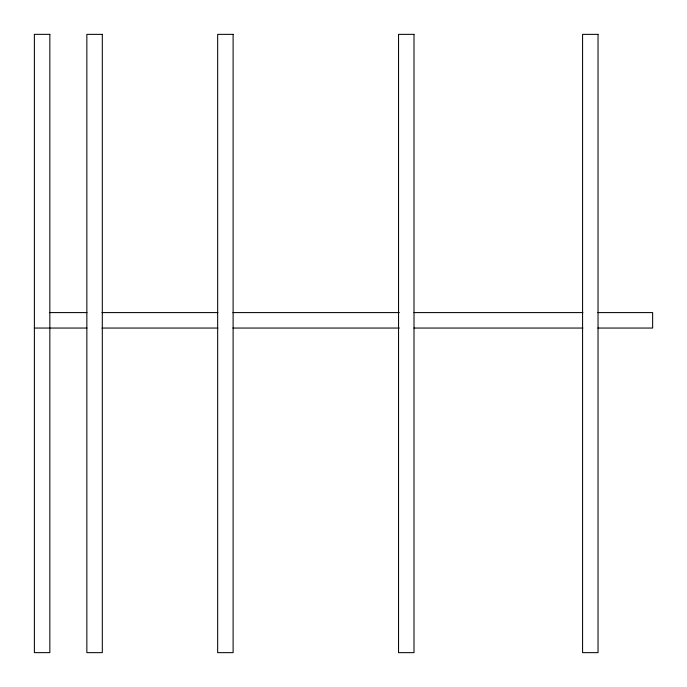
<?xml version="1.0" encoding="UTF-8"?>
<svg xmlns="http://www.w3.org/2000/svg" width="687" height="687" viewBox="0 0 687 687"><rect width="100%" height="100%" fill="white"/><g stroke="black" fill="none" stroke-linecap="round" stroke-linejoin="round"><path stroke-width="1.03" d="M49.387 312.594L86.948 312.594M101.977 312.594L217.908 312.594M232.936 312.594L399.319 312.594M414.003 312.594L582.877 312.594M597.905 312.594L652.641 312.594L652.641 328.051L597.905 328.051M34.359 328.051L86.948 328.051M101.977 328.051L217.908 328.051M232.936 328.051L399.319 328.051M414.003 328.051L582.877 328.051M49.842 34.35L34.384 34.35L34.384 652.641L49.842 652.641L49.842 34.35M102.311 34.359L86.854 34.359L86.854 652.65L102.311 652.65L102.311 34.359M233.108 34.359L217.659 34.359L217.659 652.65L233.108 652.65L233.108 34.359M414.003 34.359L398.546 34.359L398.546 652.65L414.003 652.65L414.003 34.359M598.034 34.359L582.576 34.359L582.576 652.65L598.034 652.65L598.034 34.359"/></g></svg>
